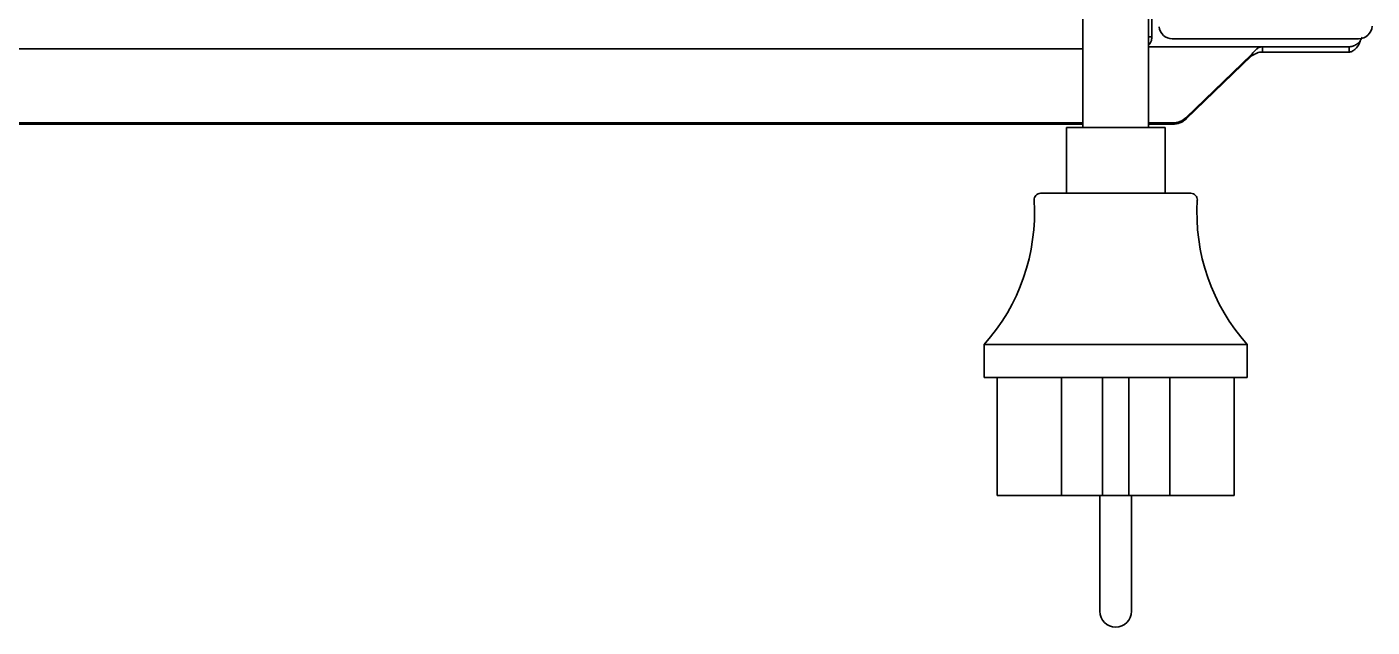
# Model space of a CAD drawing. Extents: x 6327 to 10269, y -393 to 3036.
# Drawn here: x 8973.5 to 9178.1, y 2157.5 to 2248.9 of the extents above; entities that cross this region are included whole.
import ezdxf

# ---------------------------------------------------------------- set-up
doc = ezdxf.new("R2010")
doc.units = 0
doc.header["$LTSCALE"] = 5
doc.layers.add('1', color=7, linetype='CONTINUOUS', true_color=0xffffff)

msp = doc.modelspace()

# ---------------------------------------------------------------- linework, layer by layer
at = {"layer": '1', "color": 7, "linetype": 'Continuous', "lineweight": 35}
for p, q in [((9144.57, 2258.73), (9144.57, 2247.33)), ((9134.07, 2253.53), (9134.07, 2233.53)), ((9144.07, 2233.53), (9144.07, 2253.53)), ((9161.37, 2245.83), (9144.06, 2245.83)), ((9144.57, 2247.33), (9144.07, 2247.33)), ((9170.56, 2247.03), (9147.67, 2247.03)), ((9174.57, 2245.83), (9161.37, 2245.83)), ((9161.37, 2245.03), (9161.37, 2245.83)), ((9175.55, 2247.03), (9170.56, 2247.03)), ((9174.57, 2245.83), (9174.57, 2245.03)), ((9176, 2247.03), (9175.55, 2247.03)), ((9134.07, 2245.53), (8822.56, 2245.53)), ((9149.81, 2235.08), (9159.71, 2244.64)), ((9159.71, 2244.43), (9149.81, 2234.88)), ((9159.71, 2244.43), (9159.71, 2244.64)), ((9174.57, 2245.03), (9161.37, 2245.03)), ((9134.07, 2234.03), (8871.66, 2234.03)), ((8871.67, 2234.24), (9134.07, 2234.24)), ((9131.57, 2233.53), (9132.57, 2233.53)), ((9131.57, 2223.53), (9131.57, 2233.53)), ((9132.57, 2233.53), (9145.57, 2233.53)), ((9144.07, 2234.24), (9147.69, 2234.24)), ((9147.69, 2234.03), (9144.07, 2234.03)), ((9145.57, 2233.53), (9146.57, 2233.53)), ((9146.57, 2223.53), (9146.57, 2233.53)), ((9139.07, 2223.53), (9127.66, 2223.53)), ((9150.49, 2223.53), (9139.07, 2223.53)), ((9119.07, 2200.53), (9119.07, 2195.53)), ((9139.07, 2200.53), (9119.07, 2200.53)), ((9159.07, 2200.53), (9139.07, 2200.53)), ((9159.07, 2195.53), (9159.07, 2200.53)), ((9139.07, 2195.53), (9119.07, 2195.53)), ((9121.07, 2195.53), (9121.07, 2177.53)), ((9130.83, 2195.53), (9130.83, 2177.53)), ((9137.07, 2177.53), (9137.07, 2195.53)), ((9159.07, 2195.53), (9139.07, 2195.53)), ((9141.07, 2177.53), (9141.07, 2195.53)), ((9147.32, 2195.53), (9147.32, 2177.53)), ((9157.07, 2177.53), (9157.07, 2195.53)), ((9130.83, 2177.53), (9121.07, 2177.53)), ((9130.83, 2177.53), (9137.07, 2177.53)), ((9136.67, 2177.53), (9136.67, 2159.93)), ((9137.07, 2177.53), (9141.07, 2177.53)), ((9141.07, 2177.53), (9147.32, 2177.53)), ((9141.47, 2159.93), (9141.47, 2177.53)), ((9147.32, 2177.53), (9157.07, 2177.53))]:
    msp.add_line(p, q, dxfattribs=at)
for centre, radius, start, end in [((9147.67, 2249.03), 2, 185, 270), ((9127.66, 2222.53), 1, 90, 183.6785), ((9150.49, 2222.53), 1, 356.3215, 90), ((9096.72, 2220.54), 30, 318.1612, 3.6785), ((9181.42, 2220.54), 30, 176.3215, 221.8388), ((9139.07, 2159.93), 2.4, 180, 0)]:
    msp.add_arc(centre, radius, start, end, dxfattribs=at)
for centre, major_axis, ratio, start_param, end_param in [((9176, 2249.03), (2.05, 0), 0.974464, 4.712389, 6.248279), ((9147.69, 2237.13), (-3, 0), 0.965926, 1.570796, 2.356194), ((9147.69, 2236.93), (3, 0), 0.965926, 4.712389, 5.497787)]:
    msp.add_ellipse(centre, major_axis=major_axis, ratio=ratio, start_param=start_param, end_param=end_param, dxfattribs=at)
for points, knots in [([(9144.08, 2246.09), (9144.09, 2246.1), (9144.16, 2246.17), (9144.26, 2246.3), (9144.37, 2246.49), (9144.46, 2246.69), (9144.52, 2246.89), (9144.56, 2247.11), (9144.57, 2247.25), (9144.57, 2247.33)], [0, 0, 0, 0, 0.043751, 0.203126, 0.362501, 0.521876, 0.68125, 0.840625, 1, 1, 1, 1]), ([(9159.71, 2244.64), (9159.78, 2244.72), (9159.84, 2244.81), (9159.93, 2244.91), (9159.95, 2244.93), (9159.98, 2244.96), (9160, 2244.98), (9160.05, 2245.04), (9160.09, 2245.08), (9160.19, 2245.19), (9160.26, 2245.26), (9160.4, 2245.38), (9160.47, 2245.44), (9160.61, 2245.55), (9160.68, 2245.6), (9160.82, 2245.68), (9160.89, 2245.71), (9160.99, 2245.76), (9161.03, 2245.77), (9161.08, 2245.78), (9161.1, 2245.79), (9161.13, 2245.8), (9161.15, 2245.8), (9161.23, 2245.82), (9161.3, 2245.83), (9161.37, 2245.83)], [0, 0, 0, 0, 0.125, 0.125, 0.15625, 0.15625, 0.1875, 0.1875, 0.25, 0.25, 0.375, 0.375, 0.5, 0.5, 0.625, 0.625, 0.75, 0.75, 0.8125, 0.8125, 0.84375, 0.84375, 0.875, 0.875, 1, 1, 1, 1]), ([(9174.57, 2245.83), (9174.6, 2245.83), (9174.62, 2245.83), (9174.67, 2245.83), (9174.69, 2245.83), (9174.76, 2245.84), (9174.85, 2245.85), (9174.95, 2245.87), (9175.02, 2245.89), (9175.04, 2245.89), (9175.09, 2245.91), (9175.16, 2245.93), (9175.23, 2245.95), (9175.32, 2245.99), (9175.37, 2246.01), (9175.51, 2246.08), (9175.6, 2246.13), (9175.69, 2246.19)], [0, 0, 0, 0, 0.0625, 0.0625, 0.125, 0.125, 0.25, 0.375, 0.375, 0.4375, 0.4375, 0.5, 0.625, 0.625, 0.75, 0.75, 1, 1, 1, 1]), ([(9175.69, 2246.19), (9175.76, 2246.23), (9175.81, 2246.27), (9175.93, 2246.36), (9175.98, 2246.41), (9176.04, 2246.47), (9176.06, 2246.49), (9176.08, 2246.52), (9176.12, 2246.56), (9176.15, 2246.6), (9176.22, 2246.69), (9176.26, 2246.76), (9176.3, 2246.83)], [0, 0, 0, 0, 0.25, 0.25, 0.5, 0.5, 0.5625, 0.5625, 0.625, 0.75, 0.75, 1, 1, 1, 1]), ([(9176.25, 2246.68), (9176.23, 2246.62), (9176.21, 2246.56), (9176.16, 2246.45), (9176.14, 2246.4), (9176.11, 2246.32), (9176.09, 2246.3), (9176.07, 2246.24), (9176.06, 2246.22), (9175.99, 2246.1), (9175.94, 2246.01), (9175.82, 2245.83), (9175.76, 2245.75), (9175.69, 2245.68)], [0, 0, 0, 0, 0.155519, 0.155519, 0.296266, 0.296266, 0.366639, 0.366639, 0.437013, 0.437013, 0.718506, 0.718506, 1, 1, 1, 1]), ([(9161.37, 2245.03), (9161.34, 2245.03), (9161.3, 2245.03), (9161.23, 2245.02), (9161.2, 2245.02), (9161.09, 2245.01), (9161.02, 2245), (9160.82, 2244.96), (9160.68, 2244.91), (9160.47, 2244.83), (9160.4, 2244.8), (9160.29, 2244.76), (9160.26, 2244.74), (9160.19, 2244.7), (9160.16, 2244.69), (9160.05, 2244.63), (9159.98, 2244.59), (9159.84, 2244.52), (9159.78, 2244.48), (9159.71, 2244.43)], [0, 0, 0, 0, 0.0625, 0.0625, 0.125, 0.125, 0.25, 0.25, 0.5, 0.5, 0.625, 0.625, 0.6875, 0.6875, 0.75, 0.75, 0.875, 0.875, 1, 1, 1, 1]), ([(9175.69, 2245.68), (9175.6, 2245.58), (9175.51, 2245.49), (9175.37, 2245.36), (9175.32, 2245.33), (9175.25, 2245.27), (9175.23, 2245.26), (9175.18, 2245.23), (9175.16, 2245.21), (9175.04, 2245.14), (9174.95, 2245.1), (9174.81, 2245.06), (9174.76, 2245.04), (9174.69, 2245.03), (9174.67, 2245.03), (9174.62, 2245.03), (9174.6, 2245.03), (9174.57, 2245.03)], [0, 0, 0, 0, 0.25, 0.25, 0.375, 0.375, 0.4375, 0.4375, 0.5, 0.5, 0.75, 0.75, 0.875, 0.875, 0.9375, 0.9375, 1, 1, 1, 1])]:
    msp.add_open_spline(points, degree=3, knots=knots, dxfattribs=at)
for points, degree in [([(9176.25, 2246.68), (9176.25, 2246.72), (9176.26, 2246.75)], 2), ([(9176.57, 2247.29), (9176.48, 2247.14), (9176.39, 2246.98), (9176.3, 2246.83)], 3)]:
    msp.add_open_spline(points, degree=degree, dxfattribs=at)

doc.saveas('drawing.dxf')
